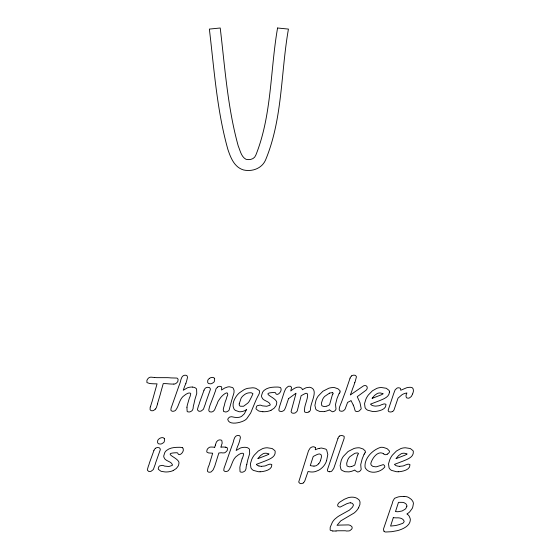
<?xml version="1.0" encoding="UTF-8"?>
<svg xmlns="http://www.w3.org/2000/svg" width="560" height="560" viewBox="0 0 560 560"><rect width="100%" height="100%" fill="white"/><g stroke="black" fill="none" stroke-linecap="round" stroke-linejoin="round"><path stroke-width="0.84" d="M246.785 464.345L247.408 461.566A51.954 51.954 0 0 0 247.772 459.893L249.662 453.649L249.501 449.519A2.513 2.513 0 0 0 249.095 448.763L247.583 447.72L245.259 447.3A13.972 13.972 0 0 0 240.359 448.042L236.152 450.506L237.636 446.306A25.998 25.998 0 0 0 238.791 443.52L239.365 441.854A41.286 41.286 0 0 1 239.645 440.818L240.352 437.843A3.724 3.724 0 0 0 240.324 437.129L239.953 436.135A1.582 1.582 0 0 0 239.386 435.645L238.021 435.442A4.305 4.305 0 0 0 235.907 436.17L234.892 437.318A3.255 3.255 0 0 0 234.528 438.046L234.332 438.578A10.563 10.563 0 0 0 233.52 441.168L233.303 442.064A2.17 2.17 0 0 1 233.191 442.351L232.883 443.31A26.985 26.985 0 0 1 231.952 445.809L224.294 467.558A5.488 5.488 0 0 1 224.07 467.957L223.762 470.351A1.309 1.309 0 0 0 224.042 470.771L224.42 471.093A2.121 2.121 0 0 0 225.379 471.485L225.778 471.513A4.256 4.256 0 0 0 228.459 470.582C232.246 465.927 232.036 458.78 237.636 455.448A10.213 10.213 0 0 1 239.988 453.922C241.248 453.005 244.65 452.655 243.418 455.077A14.707 14.707 0 0 0 243.075 456.435L242.564 457.751A3.059 3.059 0 0 1 242.333 458.164A14.812 14.812 0 0 1 242.151 458.675L242.109 458.787M186.949 407.232L187.117 411.306A1.582 1.582 0 0 0 187.684 411.796L189.049 411.999A4.305 4.305 0 0 0 191.163 411.271L191.667 410.963A2.968 2.968 0 0 0 192.577 409.899L192.892 409.045A3.675 3.675 0 0 0 193.081 408.583L193.137 408.303A13.552 13.552 0 0 1 193.907 404.11L194.502 401.324A51.954 51.954 0 0 0 194.866 399.651L196.756 393.407L196.595 389.277A2.513 2.513 0 0 0 196.189 388.521L194.677 387.478L192.353 387.058M288.533 398.664L285.999 406.189A6.356 6.356 0 0 1 285.565 407.316A11.354 11.354 0 0 1 285.012 408.674L284.83 409.045A3.528 3.528 0 0 1 284.361 409.976L283.738 410.585A1.757 1.757 0 0 1 283.346 410.774A4.305 4.305 0 0 1 281.232 411.523L279.419 411.117A1.295 1.295 0 0 1 279.104 410.739L278.908 410.011A2.436 2.436 0 0 1 278.908 409.57L279.083 408.52A33.208 33.208 0 0 1 279.643 406.329L284.193 392.189A17.633 17.633 0 0 1 284.333 391.748L285.656 388.829A5.74 5.74 0 0 1 286.307 388.038L288.351 386.274L290.332 386.225A1.638 1.638 0 0 1 290.773 386.491L291.256 387.051A1.344 1.344 0 0 1 291.578 387.576L290.759 391.006C293.538 388.619 298.067 385.322 301.602 388.15A2.751 2.751 0 0 1 302.106 388.878L302.372 389.767L303.534 389.081A22.05 22.05 0 0 1 306.075 387.772L307.006 387.611A17.129 17.129 0 0 1 309.785 387.261C319.683 389.361 309.855 403.333 310.527 409.542A3.71 3.71 0 0 1 308.931 411.894M350.07 378.154L346.122 389.767A68.131 68.131 0 0 1 345.562 391.363L341.425 402.374A41.125 41.125 0 0 0 340.368 405.006C339.444 406.966 337.764 411.551 341.565 411.264A4.739 4.739 0 0 0 343.602 410.697L344.911 409.381A3.255 3.255 0 0 0 345.275 408.653L347.599 402.374L350.245 401.086A39.634 39.634 0 0 0 351.036 400.575L353.283 405.09M339.941 391.993L340.088 391.321A1.645 1.645 0 0 0 339.99 390.691L337.96 388.78L334.593 387.632A6.594 6.594 0 0 0 333.515 387.541A16.177 16.177 0 0 0 328.769 388.255L322.889 391.251L318.178 396.116A18.039 18.039 0 0 0 315.966 400.393L314.916 405.37L315.721 409.045A5.453 5.453 0 0 0 316.834 410.2L319.753 411.481L323.757 411.642A23.779 23.779 0 0 0 324.317 411.537L324.52 411.495M337.96 438.396L327.397 469.868A2.772 2.772 0 0 0 327.467 470.624L327.579 471.016A2.814 2.814 0 0 0 329.553 471.723M365.148 452.235L365.295 451.563A1.645 1.645 0 0 0 365.197 450.933L363.167 449.022L359.8 447.874A6.594 6.594 0 0 0 358.722 447.783A16.177 16.177 0 0 0 353.976 448.497L348.096 451.493L343.385 456.358A18.039 18.039 0 0 0 341.173 460.635L340.123 465.612L340.928 469.287A5.453 5.453 0 0 0 342.041 470.442L344.96 471.723L348.964 471.884A23.779 23.779 0 0 0 349.524 471.779L350.812 471.513A19.579 19.579 0 0 0 354.76 470.015A11.221 11.221 0 0 0 355.32 470.673L357.595 471.996A4.305 4.305 0 0 0 359.709 471.268A3.829 3.829 0 0 0 361.179 469.287A10.36 10.36 0 0 0 360.913 467.32A11.557 11.557 0 0 0 360.759 465.22L360.696 464.842A34.188 34.188 0 0 1 360.864 464.065L362.18 458.906A24.731 24.731 0 0 0 362.439 458.241L363.419 455.938A8.05 8.05 0 0 1 364.126 454.258M326.592 460.635L327.817 454.475L326.683 450.058A4.312 4.312 0 0 0 325.724 449.113L321.65 448.035A12.355 12.355 0 0 0 319.242 448.413M185.892 383.278L186.466 381.612A41.286 41.286 0 0 1 186.739 380.576L187.446 377.601A3.724 3.724 0 0 0 187.418 376.887L187.047 375.893A1.582 1.582 0 0 0 186.48 375.403L185.115 375.2A4.305 4.305 0 0 0 183.001 375.928L181.986 377.076A3.255 3.255 0 0 0 181.622 377.804L181.426 378.336A10.563 10.563 0 0 0 180.614 380.926L180.404 381.829A2.17 2.17 0 0 1 180.285 382.109L179.984 383.075A26.985 26.985 0 0 1 179.053 385.567L171.388 407.316A5.488 5.488 0 0 1 171.164 407.715L170.856 410.109A1.309 1.309 0 0 0 171.143 410.529L171.514 410.851A2.121 2.121 0 0 0 172.48 411.25L172.872 411.271A4.256 4.256 0 0 0 175.553 410.34C179.34 405.692 179.13 398.538 184.737 395.206A10.213 10.213 0 0 1 187.082 393.68C188.356 392.749 191.737 392.427 190.512 394.835A14.707 14.707 0 0 0 190.169 396.193L189.658 397.509A3.059 3.059 0 0 1 189.427 397.922A14.812 14.812 0 0 1 189.245 398.433L187.453 404.6A42.392 42.392 0 0 0 186.942 407.232M320.411 460.635C321.013 458.724 322.861 454.377 319.669 453.964A6.678 6.678 0 0 0 316.715 454.72L313.243 456.435L310.282 465.577L311.206 465.759A17.129 17.129 0 0 0 313.985 466.109M246.519 409.542L244.377 413.77L241.654 416.304A7.959 7.959 0 0 1 238.574 417.375L236.817 417.445A14.931 14.931 0 0 1 234.157 417.228L231.581 416.71L229.88 416.997A2.233 2.233 0 0 0 229.215 417.445A3.829 3.829 0 0 0 227.745 419.426C229.012 425.684 241.122 422.702 245.112 420.084A12.803 12.803 0 0 0 246.764 418.684L250.649 413.063L255.248 401.863A83.937 83.937 0 0 1 257.39 397.18L259.259 393.61L259.532 391.083A1.757 1.757 0 0 0 259.147 390.453L256.354 388.654A12.586 12.586 0 0 0 255.661 388.283L255.521 388.241A10.647 10.647 0 0 0 252.455 387.807L247.737 388.325A17.059 17.059 0 0 0 244.167 389.627L239.596 392.707A18.858 18.858 0 0 0 236.082 396.62C233.8 400.078 231.84 404.796 233.919 408.8A5.796 5.796 0 0 0 235.347 410.361L239.099 411.719A10.416 10.416 0 0 0 240.093 411.761A13.363 13.363 0 0 0 242.452 411.481L244.293 410.893A16.702 16.702 0 0 0 246.533 409.556M412.622 393.848L412.664 393.736A14.812 14.812 0 0 0 412.846 393.232C413.924 391.02 413.728 386.932 410.375 387.296A16.051 16.051 0 0 0 406.763 387.716L400.736 390.264L400.596 388.724A1.386 1.386 0 0 0 400.218 388.241L399.119 387.828A4.739 4.739 0 0 0 398.517 387.793A4.13 4.13 0 0 0 397.159 388.031L395.276 389.683A3.255 3.255 0 0 0 394.912 390.411L394.716 390.943A8.911 8.911 0 0 0 394.058 392.735L393.351 394.429A1.568 1.568 0 0 0 393.323 394.709L388.199 410.123A2.772 2.772 0 0 0 388.269 410.872L388.857 411.719L390.502 412.006A4.739 4.739 0 0 0 392.539 411.439L392.686 411.362M242.032 458.997L240.359 464.842A42.392 42.392 0 0 0 239.848 467.474L240.023 471.548A1.582 1.582 0 0 0 240.583 472.038L241.955 472.241A4.305 4.305 0 0 0 244.069 471.513L244.573 471.205A2.968 2.968 0 0 0 245.483 470.141L245.791 469.287A3.675 3.675 0 0 0 245.987 468.825L246.036 468.594A13.552 13.552 0 0 1 246.813 464.352M412.545 394.058L412.51 394.156A6.37 6.37 0 0 0 412.419 394.408L411.292 396.501L409.402 397.943A3.507 3.507 0 0 1 408.149 398.174C405.125 398.517 405.902 394.492 406.917 392.98L406.273 393.092A13.153 13.153 0 0 0 402.094 394.646L398.02 398.174L394.31 409.045A3.71 3.71 0 0 1 392.714 411.404M153.93 450.506L149.527 462.651A37.247 37.247 0 0 0 148.988 464.59A43.729 43.729 0 0 0 148.365 466.123L147.35 469.749A1.778 1.778 0 0 0 147.469 470.246L148.673 471.408A3.066 3.066 0 0 0 149.478 471.506A4.991 4.991 0 0 0 151.165 471.226L153.216 469.623A3.255 3.255 0 0 0 153.58 468.895L154.546 466.123A43.729 43.729 0 0 1 155.162 464.59A37.247 37.247 0 0 1 155.708 462.651L160.258 449.806A2.289 2.289 0 0 0 160.027 448.56L159.271 447.776L157.745 447.538A4.739 4.739 0 0 0 155.708 448.112L155.414 448.28M204.008 390.264L199.612 402.416A37.247 37.247 0 0 0 199.066 404.348A43.729 43.729 0 0 0 198.443 405.888L197.428 409.507A1.778 1.778 0 0 0 197.554 410.004L198.758 411.166A3.066 3.066 0 0 0 199.563 411.271A4.991 4.991 0 0 0 201.25 410.984L203.301 409.381A3.255 3.255 0 0 0 203.658 408.653L204.624 405.888A43.729 43.729 0 0 1 205.247 404.348A37.247 37.247 0 0 1 205.793 402.416L210.343 389.571A2.289 2.289 0 0 0 210.105 388.318L209.356 387.534L207.823 387.303A4.739 4.739 0 0 0 205.786 387.87L205.492 388.038A6.048 6.048 0 0 0 203.973 390.243M150.381 406.819L150.339 406.91A2.331 2.331 0 0 0 150.122 407.813L150.101 409.619A1.309 1.309 0 0 0 150.381 410.032L150.759 410.361A2.121 2.121 0 0 0 151.718 410.753L152.782 410.725A3.388 3.388 0 0 0 153.811 410.375L155.323 409.045M339.199 393.477L338.912 394.009A8.05 8.05 0 0 0 338.184 395.689L337.232 397.999A24.731 24.731 0 0 1 336.973 398.664L335.657 403.823A34.188 34.188 0 0 0 335.489 404.6L335.552 404.978A11.557 11.557 0 0 1 335.748 407.071A10.36 10.36 0 0 1 335.993 409.038A3.829 3.829 0 0 1 334.509 411.033A4.305 4.305 0 0 1 332.395 411.768L330.113 410.431A11.221 11.221 0 0 1 329.56 409.787A19.579 19.579 0 0 1 325.605 411.271L324.723 411.453M364.406 453.719L364.119 454.251M358.533 507.836L359.884 504.644L360.024 502.201A5.047 5.047 0 0 0 358.869 499.716L357.273 498.491A10.108 10.108 0 0 0 353.437 497.224L352.1 497.154A14.147 14.147 0 0 0 348.096 497.728L344.33 499.282L339.395 502.376A5.824 5.824 0 0 0 338.24 503.706L337.764 504.567A1.939 1.939 0 0 0 338.268 506.534A4.564 4.564 0 0 0 340.235 507.045L346.822 503.706L349.545 502.873A5.166 5.166 0 0 1 350.483 502.852M332.633 394.555L332.703 394.436A10.381 10.381 0 0 0 333.109 393.645L333.27 393.232A1.078 1.078 0 0 0 333.039 393.057L332.941 393.008A1.743 1.743 0 0 1 332.514 392.749M357.84 454.797L357.91 454.678A10.381 10.381 0 0 0 358.316 453.887L358.477 453.467A1.078 1.078 0 0 0 358.239 453.299L358.148 453.243A1.743 1.743 0 0 1 357.721 452.991L357.238 452.977A7.784 7.784 0 0 0 354.641 453.425L349.958 456.61A10.486 10.486 0 0 0 347.823 459.683L346.682 463.197L346.913 465.514A1.687 1.687 0 0 0 347.291 466.116L349.328 466.816A6.251 6.251 0 0 0 350.525 466.69L351.344 466.501M332.5 394.793L332.276 395.206A16.086 16.086 0 0 1 332.143 395.598L329.56 404.845L327.544 405.853A5.565 5.565 0 0 1 326.844 406.084L326.48 406.175M357.707 455.035L357.483 455.448A16.086 16.086 0 0 1 357.35 455.84L354.767 465.087L352.751 466.095A5.565 5.565 0 0 1 352.051 466.319L351.687 466.417M318.675 463.799L316.645 465.493A6.188 6.188 0 0 1 313.985 466.06M217.602 387.051L216.146 388.612A2.478 2.478 0 0 0 215.873 389.277L215.607 390.453A16.163 16.163 0 0 0 215.376 391.251L214.662 392.945A1.568 1.568 0 0 0 214.641 393.232L209.881 405.699A11.872 11.872 0 0 1 209.713 406.259L209.447 407.071A15.379 15.379 0 0 0 209.272 407.869L209.069 408.765A2.17 2.17 0 0 1 208.957 409.045L208.803 410.249A1.778 1.778 0 0 0 208.922 410.746L209.251 411.362A1.12 1.12 0 0 0 209.594 411.719L211.071 412.006A4.739 4.739 0 0 0 213.108 411.439L214.417 410.123A3.255 3.255 0 0 0 214.781 409.395L214.977 408.863A8.911 8.911 0 0 0 215.635 407.071A5.509 5.509 0 0 0 216.265 405.797L217.357 403.361A8.911 8.911 0 0 1 218.001 401.569L218.099 401.387A33.11 33.11 0 0 1 220.164 398.321C221.011 396.592 228.109 389.795 227.738 394.464A1.526 1.526 0 0 1 227.682 394.87L227.528 395.367A1.463 1.463 0 0 0 227.493 395.703A1.743 1.743 0 0 0 227.248 396.074L227.171 396.207A1.078 1.078 0 0 1 226.996 396.445L226.177 399.371A11.494 11.494 0 0 1 225.813 400.302L225.757 400.393A19.95 19.95 0 0 0 224.497 404.838L224.07 406.238A24.556 24.556 0 0 0 223.265 409.29L223.58 411.467L225.624 411.999A4.305 4.305 0 0 0 227.738 411.271L228.242 410.963A2.968 2.968 0 0 0 229.159 409.899L231.756 400.092A6.37 6.37 0 0 1 231.847 399.84L232.001 399.42A14.812 14.812 0 0 0 232.183 398.916C232.785 395.514 235.55 391.433 233.177 388.192A3.612 3.612 0 0 0 232.344 387.492L229.467 386.806A9.296 9.296 0 0 0 227.605 386.995L224.714 388.024L221.557 390.019L221.711 387.205A1.358 1.358 0 0 0 221.256 386.666L219.828 386.309A4.102 4.102 0 0 0 217.623 387.072M387.331 454.181L388.717 453.047A2.779 2.779 0 0 0 389.375 451.99L389.445 451.752A1.596 1.596 0 0 0 389.466 451.066L387.422 448.91A10.584 10.584 0 0 0 386.33 448.392L383.572 447.489A9.128 9.128 0 0 0 382.025 447.293A8.134 8.134 0 0 0 380.569 447.37C372.596 449.904 364.245 458.171 365.05 467.089A5.957 5.957 0 0 0 365.561 468.37C369.852 474.845 380.674 472.374 384.741 467.04A1.708 1.708 0 0 0 384.706 466.249L384.559 465.857A9.947 9.947 0 0 0 384.426 465.577L383.852 464.94A1.624 1.624 0 0 0 383.208 464.639L376.754 466.697A6.86 6.86 0 0 1 375.529 466.816L372.848 466.389L371.315 465.199A3.619 3.619 0 0 1 370.818 463.435C372.078 458.43 377.944 449.925 383.775 453.852M308.903 411.852L308.756 411.936A4.739 4.739 0 0 1 306.719 412.496A4.739 4.739 0 0 1 305.977 412.468L304.871 412.062A1.386 1.386 0 0 1 304.493 411.579L304.353 410.032A40.684 40.684 0 0 1 304.654 408.436C304.255 405.958 310.555 392.539 305.991 393.26A14.735 14.735 0 0 0 304.353 393.974L301.14 395.703L297.325 410.634A3.255 3.255 0 0 1 296.968 411.355L295.659 412.678A4.739 4.739 0 0 1 293.622 413.238L292.551 413.14A2.086 2.086 0 0 1 291.879 412.832L291.221 411.985A1.778 1.778 0 0 1 291.095 411.488L295.757 394.296A12.404 12.404 0 0 0 295.855 393.89L295.946 393.232L288.841 398.44A1.617 1.617 0 0 0 288.533 398.664M339.584 436.079L339.731 435.995A4.739 4.739 0 0 1 341.775 435.435L343.889 436.17A1.309 1.309 0 0 1 344.176 436.59L344.141 438.396L333.697 468.517L331.744 471.149A3.724 3.724 0 0 1 330.729 471.604L329.56 471.758M270.984 410.284L274.085 408.254L275.877 405.937A7.63 7.63 0 0 0 276.423 404.6L276.759 402.815A3.864 3.864 0 0 0 276.5 401.492C274.344 396.781 259.903 393.001 274.099 392.497A4.767 4.767 0 0 1 275.436 392.728C276.486 397.313 282.401 391.566 280.924 388.416A1.848 1.848 0 0 0 280.721 387.968L280.378 387.541A10.01 10.01 0 0 0 277.165 387.058C272.727 387.044 267.82 387.296 264.25 390.264A8.232 8.232 0 0 0 262.528 392.406L261.499 395.752A4.179 4.179 0 0 0 261.723 397.075C262.864 401.198 269.136 400.827 270.249 404.6A1.379 1.379 0 0 1 269.948 405.216L266.707 406.273L262.339 405.832A6.944 6.944 0 0 0 260.064 405.104L257.425 405.65A2.905 2.905 0 0 0 256.662 406.343L256.018 408.38A2.093 2.093 0 0 0 256.221 409.101L258.384 410.774A7.826 7.826 0 0 0 259.245 411.145L262.843 411.754M173.208 470.526L176.309 468.496L178.101 466.172A7.63 7.63 0 0 0 178.647 464.842L178.976 463.057A3.864 3.864 0 0 0 178.724 461.734C176.561 457.023 162.127 453.243 176.316 452.739A4.767 4.767 0 0 1 177.66 452.97C178.71 457.555 184.618 451.808 183.148 448.658A1.848 1.848 0 0 0 182.938 448.21L182.602 447.783M256.424 464.345L264.824 461.132C268.996 459.354 275.772 457.282 275.198 451.577A3.423 3.423 0 0 0 274.841 450.618L272.16 448.518L267.295 447.783A13.748 13.748 0 0 0 262.591 448.616L258.3 451.024L254.233 455.175A20.79 20.79 0 0 0 251.762 459.368L250.376 463.834L250.915 467.81A5.516 5.516 0 0 0 251.972 469.287A7.238 7.238 0 0 0 253.414 470.4L258.384 471.723A21.154 21.154 0 0 0 260.092 471.751M329.434 393.183L324.751 396.368A10.486 10.486 0 0 0 322.616 399.441L321.475 402.955L321.706 405.272A1.687 1.687 0 0 0 322.084 405.874L324.121 406.574A6.251 6.251 0 0 0 325.318 406.455L326.137 406.259M319.242 448.392L318.682 448.525A9.534 9.534 0 0 0 317.373 448.896L315.224 449.764L315.378 449.239A1.631 1.631 0 0 0 315.504 448.434L315.399 447.951A3.206 3.206 0 0 0 315.224 447.538M261.611 466.319L264.754 465.997A8.806 8.806 0 0 0 267.05 465.087L269.969 464.121L271.509 464.408A0.98 0.98 0 0 1 271.824 464.8C272.097 469.119 266.665 470.792 263.221 471.422A19.775 19.775 0 0 1 260.092 471.758M399.749 466.319L402.892 465.997A8.806 8.806 0 0 0 405.188 465.087L408.107 464.121L409.647 464.408A0.98 0.98 0 0 1 409.962 464.8C410.228 469.119 404.803 470.792 401.352 471.422A19.775 19.775 0 0 1 398.23 471.758M173.859 384.083L171.934 384.062A48.475 48.475 0 0 1 168.42 383.838A40.481 40.481 0 0 0 164.829 383.607L163.233 383.593L160.762 392.49A102.795 102.795 0 0 1 160.209 394.611L157.745 402.85A13.552 13.552 0 0 1 157.556 403.858M332.528 392.735L332.031 392.735A7.784 7.784 0 0 0 329.434 393.183M332.822 531.013L336.035 531.013M403.928 496.412L406.504 496.692A9.765 9.765 0 0 1 408.737 497.511L411.495 499.506L412.944 501.641A5.971 5.971 0 0 1 413.406 503.587L412.825 506.793A13.93 13.93 0 0 1 412.293 508.333L409.654 511.917A14.798 14.798 0 0 1 406.896 513.968L408.163 514.913A5.488 5.488 0 0 1 409.619 517.167A7.007 7.007 0 0 1 410.354 519.82C410.13 525.378 404.159 528.458 399.476 530.026A33.894 33.894 0 0 1 397.313 530.663L391.601 531.699L385.889 532A2.373 2.373 0 0 1 383.964 531.181M225.281 447.167L226.016 447.251M258.958 465.962L258.398 465.829A3.829 3.829 0 0 1 256.417 464.352M384.006 531.146L383.628 530.019A3.388 3.388 0 0 1 383.656 528.542L391.573 505.309A13.734 13.734 0 0 0 392.406 502.894L392.56 502.341A9.555 9.555 0 0 1 392.847 501.256L394.52 498.309L398.244 496.909A29.309 29.309 0 0 1 403.928 496.454M214.298 378.266L214.389 378.399A1.309 1.309 0 0 1 214.676 378.819L214.326 381.479A2.968 2.968 0 0 1 213.416 382.543L211.876 383.488A3.661 3.661 0 0 1 210.721 383.81L208.894 383.621A2.002 2.002 0 0 1 208.159 383.103L207.963 382.851A1.309 1.309 0 0 1 207.683 382.431L207.718 380.625A3.087 3.087 0 0 1 208.082 379.771L208.397 379.33A4.949 4.949 0 0 1 209.454 378.406M164.213 438.508L164.311 438.641A1.309 1.309 0 0 1 164.591 439.061L164.248 441.721A2.968 2.968 0 0 1 163.331 442.785L161.791 443.73A3.661 3.661 0 0 1 160.643 444.052L158.809 443.863A2.002 2.002 0 0 1 158.081 443.345L157.885 443.093A1.309 1.309 0 0 1 157.605 442.673L157.64 440.867A3.087 3.087 0 0 1 157.997 440.013L158.319 439.565A4.949 4.949 0 0 1 159.369 438.648A4.921 4.921 0 0 1 162.33 437.64A2.373 2.373 0 0 1 164.255 438.473M336.028 530.985A10.5 10.5 0 0 1 338.296 530.775L344.981 530.761A4.501 4.501 0 0 1 346.416 531.013L349.006 530.929A2.926 2.926 0 0 0 350.056 530.488L351.449 529.354A2.779 2.779 0 0 0 352.1 528.297L352.114 527.261A1.834 1.834 0 0 0 351.911 526.75L350.616 525.574A6.769 6.769 0 0 0 348.418 524.902L340.48 525.077A18.851 18.851 0 0 0 338.702 525.182L337.022 525.329L340.732 520.898L354.004 513.079A20.16 20.16 0 0 0 355.81 511.49A15.722 15.722 0 0 0 358.533 507.836M332.815 530.971A1.008 1.008 0 0 1 332.087 530.782L330.596 530.397A1.659 1.659 0 0 1 330.134 529.928L330.204 527.324L332.325 522.333A16.149 16.149 0 0 1 334.796 519.148L337.589 516.873A34.594 34.594 0 0 1 340.732 514.948L349.44 510.111L352.345 507.311A8.204 8.204 0 0 0 353.332 505.309L353.402 505.12A0.784 0.784 0 0 0 353.423 504.84L352.59 503.58A4.305 4.305 0 0 0 350.483 502.831M398.23 471.751A21.154 21.154 0 0 1 396.515 471.723L391.552 470.4A7.238 7.238 0 0 1 390.11 469.287A5.516 5.516 0 0 1 389.053 467.81L388.507 463.834L389.893 459.368A20.79 20.79 0 0 1 392.364 455.175L396.431 451.024L400.729 448.616A13.748 13.748 0 0 1 405.433 447.783L410.298 448.518L412.972 450.618A3.423 3.423 0 0 1 413.336 451.577C413.903 457.282 407.134 459.354 402.962 461.132L394.555 464.345A3.829 3.829 0 0 0 396.536 465.815L397.089 465.962A12.299 12.299 0 0 0 399.742 466.354M387.261 454.104A2.639 2.639 0 0 1 383.712 453.915M365.211 452.242A2.296 2.296 0 0 1 364.378 453.677M337.981 438.396A3.71 3.71 0 0 1 339.556 436.037M320.439 460.642A8.61 8.61 0 0 1 318.668 463.792M303.331 482.853A6.048 6.048 0 0 0 304.885 480.676L308.056 471.513L308.777 471.646A24.549 24.549 0 0 0 311.045 471.968L312.011 472.003A13.146 13.146 0 0 0 315.595 471.492L318.479 470.337A16.338 16.338 0 0 0 321.153 468.545A16.331 16.331 0 0 0 326.613 460.642M303.366 482.881A4.305 4.305 0 0 1 301.252 483.63L300.888 483.623A3.066 3.066 0 0 1 300.083 483.518L298.879 482.356A1.778 1.778 0 0 1 298.76 481.859L308.49 450.821L310.037 448.28A5.173 5.173 0 0 1 312.263 446.936L312.865 446.817A2.863 2.863 0 0 1 315.245 447.51M261.611 466.354A12.299 12.299 0 0 1 258.958 465.955M214.655 447.3A29.169 29.169 0 0 0 211.302 447.041L210.084 447.125A2.926 2.926 0 0 0 209.034 447.566L208.474 448.035A3.829 3.829 0 0 0 207.004 450.016L206.759 451.64A1.428 1.428 0 0 0 207.06 452.228L208.719 452.977A25.557 25.557 0 0 1 210.812 453.082L212.674 453.222L209.167 464.933A11.809 11.809 0 0 0 208.978 465.374L208.691 466.053A18.837 18.837 0 0 1 208.229 467.061A7.826 7.826 0 0 1 207.949 468.083L207.41 470.981A1.344 1.344 0 0 0 207.732 471.513L208.11 471.835A2.121 2.121 0 0 0 209.069 472.227L210.266 472.171A3.514 3.514 0 0 0 211.344 471.744L213.164 469.798L214.9 465.829A1.876 1.876 0 0 1 215.054 465.185L218.855 452.977A8.491 8.491 0 0 0 220.15 452.851L221.487 452.739A1.925 1.925 0 0 1 222.138 452.893L224.168 452.893A2.926 2.926 0 0 0 225.218 452.459L225.778 451.99A3.969 3.969 0 0 0 226.408 451.458L226.835 450.961A12.999 12.999 0 0 0 227.318 450.289L227.409 448.203A1.764 1.764 0 0 0 226.996 447.622L225.064 447.146A17.626 17.626 0 0 0 223.307 447.041L223.027 447.048A9.863 9.863 0 0 0 220.829 447.258L222.173 443.107L221.865 440.699A1.645 1.645 0 0 0 221.158 440.083L219.947 439.88A4.739 4.739 0 0 0 217.91 440.454L216.601 441.77A3.255 3.255 0 0 0 216.244 442.491L216.139 442.841A12.691 12.691 0 0 0 215.425 445.074M215.369 445.06A12.691 12.691 0 0 1 214.683 447.3M173.229 470.582A18.704 18.704 0 0 1 165.067 471.947L161.462 471.387A7.826 7.826 0 0 1 160.601 471.016L158.438 469.343A2.093 2.093 0 0 1 158.242 468.622L158.886 466.585A2.905 2.905 0 0 1 159.642 465.892L162.281 465.36A6.944 6.944 0 0 1 164.549 466.095L168.924 466.515L172.172 465.458A1.379 1.379 0 0 0 172.466 464.842C171.367 461.062 165.088 461.44 163.94 457.31A4.179 4.179 0 0 1 163.723 455.994L164.752 452.648A8.232 8.232 0 0 1 166.474 450.506C170.044 447.531 174.951 447.293 179.389 447.293A10.01 10.01 0 0 1 182.602 447.769M153.888 450.485A6.048 6.048 0 0 1 155.442 448.308M353.248 405.111A21.994 21.994 0 0 1 354.823 409.773L355.257 410.879A1.631 1.631 0 0 0 355.656 411.215L356.552 411.495A3.92 3.92 0 0 0 357.133 411.516A4.739 4.739 0 0 0 359.17 410.942L360.927 409.213A2.478 2.478 0 0 0 361.193 408.555L359.961 402.619L357.238 396.69L365.645 390.509A3.815 3.815 0 0 0 367.192 388.255L367.206 387.086A1.344 1.344 0 0 0 366.877 386.554L366.31 385.917A1.624 1.624 0 0 0 365.666 385.616L364.616 385.595A3.661 3.661 0 0 0 363.461 385.917L350.322 394.961L350.735 393.96A57.869 57.869 0 0 0 352.401 389.235L352.548 388.78A47.663 47.663 0 0 0 354.76 382.599M350.035 378.133A6.048 6.048 0 0 1 351.582 375.956M351.554 375.928A4.305 4.305 0 0 1 353.668 375.179A5.544 5.544 0 0 1 354.207 375.193L354.956 375.291A2.086 2.086 0 0 1 355.628 375.606L356.286 376.453A1.778 1.778 0 0 1 356.405 376.95L355.509 380.38A12.691 12.691 0 0 1 354.795 382.613M340.004 392A2.296 2.296 0 0 1 339.171 393.442M271.012 410.34A18.704 18.704 0 0 1 262.843 411.705M209.44 378.385A4.921 4.921 0 0 1 212.415 377.398A2.373 2.373 0 0 1 214.333 378.231M192.353 387.044A13.972 13.972 0 0 0 187.453 387.8L183.253 390.264L184.737 386.064A25.998 25.998 0 0 0 185.885 383.278M173.859 384.069A3.521 3.521 0 0 0 176.337 383.103A3.969 3.969 0 0 0 176.96 382.564L177.394 382.074A12.999 12.999 0 0 0 177.877 381.395L178.094 379.309A1.309 1.309 0 0 0 177.814 378.896L177.338 378.336A1.638 1.638 0 0 0 176.89 378.07L170.891 377.909A38.871 38.871 0 0 0 167.475 377.671L157.332 377.657A16.086 16.086 0 0 1 154.581 377.433M157.521 403.851A12.691 12.691 0 0 1 156.835 406.091A5.796 5.796 0 0 1 155.365 409.08M150.395 406.833A0.917 0.917 0 0 0 150.626 406.217L151.62 402.864A22.155 22.155 0 0 0 152.145 401.387L157.052 383.838L155.82 383.838A58.828 58.828 0 0 1 149.737 383.523L146.916 382.578L146.923 380.38A6.048 6.048 0 0 1 148.428 378.182A3.276 3.276 0 0 1 149.849 377.335L150.388 377.216A5.236 5.236 0 0 1 151.123 377.167L152.39 377.286A21.364 21.364 0 0 0 154.581 377.419M389.445 392.028C389.214 397.355 383.04 399.112 378.987 400.89L370.587 404.103A3.829 3.829 0 0 0 372.568 405.573L373.121 405.72A12.299 12.299 0 0 0 375.774 406.119L378.924 405.755A8.806 8.806 0 0 0 381.213 404.845L384.139 403.879L385.679 404.166A0.98 0.98 0 0 1 385.994 404.558C386.26 408.877 380.828 410.55 377.384 411.18A19.775 19.775 0 0 1 374.262 411.516A21.154 21.154 0 0 1 372.547 411.481L367.577 410.165A7.238 7.238 0 0 1 366.135 409.045A5.516 5.516 0 0 1 365.078 407.568L364.539 403.592L365.925 399.126A20.79 20.79 0 0 1 368.396 394.933L372.463 390.782L376.761 388.374A13.748 13.748 0 0 1 381.458 387.541L386.323 388.276L389.004 390.376A3.423 3.423 0 0 1 389.368 391.335L389.445 392.028M239.211 403.858L239.204 404.096A4.956 4.956 0 0 0 239.351 405.342L239.659 405.727A2.415 2.415 0 0 0 240.338 406.238L243.551 406.259L247.695 403.186A9.793 9.793 0 0 0 249.445 400.939L251.363 397.187A61.047 61.047 0 0 0 252.952 393.722L252.651 393.491A7.259 7.259 0 0 0 252.077 393.169L251.538 392.903A1.925 1.925 0 0 0 250.88 392.742L248.668 392.875A9.534 9.534 0 0 0 244.937 394.331L243.803 395.206A10.332 10.332 0 0 0 241.122 398.174L239.211 403.858M277.571 28C270.214 70.049 271.894 114.849 255.878 155.015C254.387 159.222 249.991 160.188 246.043 159.327C241.234 156.821 240.219 150.612 238.252 146.034C227.577 107.569 224.952 67.473 220.22 28L209.363 29.085C214.172 69.335 216.881 110.208 227.871 149.387C230.629 157.64 234.304 167.23 243.509 169.946C252.042 171.934 261.66 168.567 265.426 160.3C282.744 119.021 280.77 72.513 288.435 29.085L277.571 28M406.847 506.233L406.196 507.836A5.824 5.824 0 0 1 405.209 509.152L402.157 510.965L398.048 511.735A13.951 13.951 0 0 1 395.521 511.504L398.489 502.341L402.227 502.348A5.726 5.726 0 0 1 404.502 502.922L406.084 504.014L406.868 505.491A2.002 2.002 0 0 1 406.847 506.233M393.302 517.664L390.579 526.071L395.178 525.602A37.436 37.436 0 0 0 399.231 524.58L402.871 523.292L404.005 521.927A1.715 1.715 0 0 0 404.103 521.136C403.011 518.154 399.259 517.601 396.466 517.867A58.758 58.758 0 0 1 393.302 517.664M258.139 458.339L257.901 458.661L266.917 455.14A16.261 16.261 0 0 0 269.031 453.971L266.371 453.25A12.075 12.075 0 0 0 265.566 453.222L265.293 453.229A5.726 5.726 0 0 0 263.011 453.796L260.456 455.602L258.139 458.339M372.302 398.097L372.071 398.419L381.08 394.898A16.261 16.261 0 0 0 383.194 393.729L380.534 393.008A12.075 12.075 0 0 0 379.729 392.98L379.456 392.987A5.726 5.726 0 0 0 377.181 393.561L374.619 395.36L372.302 398.097M396.27 458.339L396.039 458.661L405.055 455.14A16.261 16.261 0 0 0 407.162 453.971L404.509 453.25A12.075 12.075 0 0 0 403.704 453.222L403.424 453.229A5.726 5.726 0 0 0 401.149 453.796L398.587 455.602L396.27 458.339"/></g></svg>
